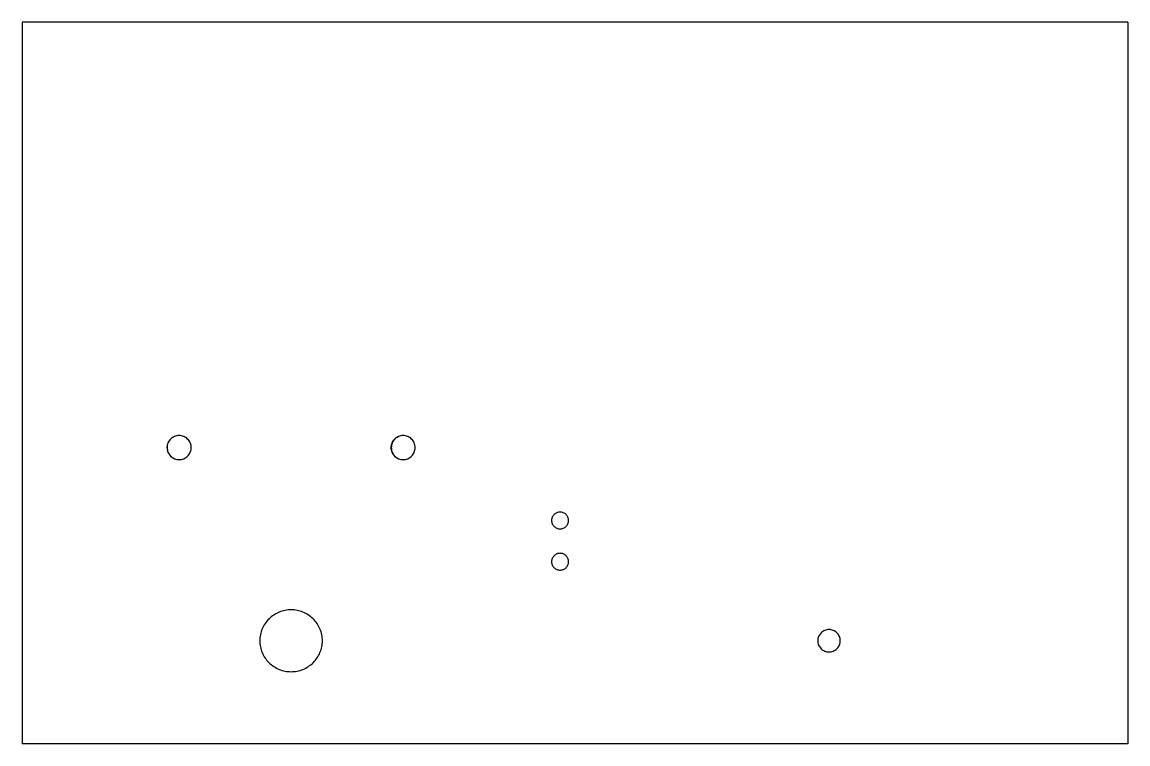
# Model space of a CAD drawing. Header units: millimetres. Extents: x 0 to 322, y -105 to 105.
import ezdxf

# ---------------------------------------------------------------- set-up
doc = ezdxf.new("R2010")
doc.units = ezdxf.units.MM

msp = doc.modelspace()

# ---------------------------------------------------------------- linework, layer by layer
at = {"color": 7, "linetype": 'Continuous', "lineweight": 25}
for p, q in [((0, 105), (0, -105)), ((321.83, 105), (0, 105)), ((321.83, 105), (321.83, -105)), ((42.22, -18.48), (42.18, -18.8)), ((42.18, -18.8), (42.36, -19.82)), ((43.21, -21.22), (43.59, -21.56)), ((45.65, -22.25), (45.89, -22.26)), ((110.49, -22.23), (110.91, -22.25)), ((112.97, -21.55), (113.21, -21.38)), ((234.85, -78.25), (235.73, -78.1)), ((321.83, -105), (0, -105))]:
    msp.add_line(p, q, dxfattribs=at)
for points, knots in [([(42.16, -18.8), (42.16, -18.34), (42.26, -17.88), (42.61, -17.03), (42.87, -16.64), (43.53, -16), (43.92, -15.74), (44.77, -15.39), (45.23, -15.3), (46.15, -15.3), (46.61, -15.39), (47.46, -15.74), (47.85, -16), (48.51, -16.64), (48.77, -17.03), (49.13, -17.88), (49.32, -18.8), (49.13, -19.72), (48.77, -20.57), (48.51, -20.96), (47.85, -21.6), (47.46, -21.86), (46.61, -22.21), (46.15, -22.3), (45.23, -22.3), (44.77, -22.21), (43.92, -21.86), (43.53, -21.6), (42.87, -20.96), (42.61, -20.57), (42.26, -19.72), (42.16, -19.26), (42.16, -18.8)], [0, 0, 0, 0, 0.062492, 0.062509, 0.124988, 0.125013, 0.18749, 0.187508, 0.249998, 0.249998, 0.31249, 0.312507, 0.37499, 0.375015, 0.437494, 0.437512, 0.5, 0.562488, 0.562505, 0.624985, 0.62501, 0.687492, 0.68751, 0.750002, 0.750002, 0.812492, 0.812509, 0.874987, 0.875012, 0.937491, 0.937508, 1, 1, 1, 1]), ([(107.34, -18.8), (107.34, -18.34), (107.43, -17.88), (107.79, -17.03), (108.06, -16.64), (108.71, -16), (109.1, -15.74), (109.95, -15.39), (110.41, -15.3), (111.33, -15.3), (111.79, -15.39), (112.64, -15.74), (113.04, -16), (113.69, -16.64), (113.95, -17.03), (114.31, -17.88), (114.49, -18.8), (114.31, -19.72), (113.95, -20.57), (113.69, -20.96), (113.04, -21.6), (112.64, -21.86), (111.79, -22.21), (111.33, -22.3), (110.41, -22.3), (109.95, -22.21), (109.1, -21.86), (108.71, -21.6), (108.06, -20.96), (107.79, -20.57), (107.43, -19.72), (107.34, -19.26), (107.34, -18.8)], [0, 0, 0, 0, 0.062488, 0.062505, 0.124985, 0.12501, 0.187492, 0.18751, 0.250002, 0.250002, 0.312492, 0.312509, 0.374987, 0.375012, 0.437491, 0.437508, 0.5, 0.562492, 0.562509, 0.624988, 0.625013, 0.687491, 0.687508, 0.749998, 0.749998, 0.81249, 0.812508, 0.87499, 0.875015, 0.937495, 0.937513, 1, 1, 1, 1]), ([(109.54, -15.61), (109.25, -15.76), (108.61, -16.07), (107.89, -16.95), (107.49, -17.92), (107.45, -18.55), (107.43, -18.8)], [0, 0, 0, 0, 0.238426, 0.527408, 0.818112, 1, 1, 1, 1]), ([(107.43, -18.8), (107.47, -19.19), (107.55, -19.98), (108.13, -21.03), (108.74, -21.5), (109.03, -21.73)], [0, 0, 0, 0, 0.340599, 0.6813575, 1, 1, 1, 1]), ([(156.56, -37.55), (156.89, -37.55), (157.21, -37.61), (157.8, -37.86), (158.08, -38.04), (158.53, -38.49), (158.72, -38.76), (158.97, -39.36), (159.03, -39.68), (159.03, -40.32), (158.97, -40.64), (158.72, -41.24), (158.53, -41.51), (158.08, -41.96), (157.8, -42.14), (157.21, -42.39), (156.56, -42.51), (155.92, -42.39), (155.33, -42.14), (155.05, -41.96), (154.59, -41.51), (154.41, -41.24), (154.16, -40.64), (154.03, -40), (154.16, -39.36), (154.41, -38.76), (154.59, -38.49), (155.05, -38.04), (155.33, -37.86), (155.92, -37.61), (156.24, -37.55), (156.56, -37.55)], [0, 0, 0, 0, 0.062489, 0.062507, 0.124986, 0.125011, 0.187491, 0.187508, 0.25, 0.25, 0.312491, 0.312509, 0.374989, 0.375013, 0.437492, 0.43751, 0.5, 0.56249, 0.562507, 0.624986, 0.625011, 0.68749, 0.687508, 0.75, 0.812492, 0.812509, 0.874989, 0.875013, 0.937493, 0.93751, 1, 1, 1, 1]), ([(156.56, -49.55), (156.89, -49.55), (157.21, -49.61), (157.8, -49.86), (158.08, -50.04), (158.53, -50.49), (158.72, -50.76), (158.97, -51.36), (159.03, -51.68), (159.03, -52.32), (158.97, -52.64), (158.72, -53.24), (158.53, -53.51), (158.08, -53.96), (157.8, -54.14), (157.21, -54.39), (156.56, -54.51), (155.92, -54.39), (155.33, -54.14), (155.05, -53.96), (154.59, -53.51), (154.41, -53.24), (154.16, -52.64), (154.03, -52), (154.16, -51.36), (154.41, -50.76), (154.59, -50.49), (155.05, -50.04), (155.33, -49.86), (155.92, -49.61), (156.24, -49.55), (156.56, -49.55)], [0, 0, 0, 0, 0.062489, 0.062507, 0.124986, 0.125011, 0.187491, 0.187508, 0.25, 0.25, 0.312491, 0.312509, 0.374989, 0.375013, 0.437492, 0.43751, 0.5, 0.56249, 0.562507, 0.624986, 0.625011, 0.68749, 0.687508, 0.75, 0.812492, 0.812509, 0.874989, 0.875013, 0.937493, 0.93751, 1, 1, 1, 1]), ([(156.56, -49.55), (156.29, -49.56), (155.94, -49.58), (155.64, -49.75), (155.58, -49.79)], [0, 0, 0, 0, 0.790483, 1, 1, 1, 1]), ([(78.29, -84), (77.69, -84), (76.51, -83.89), (74.8, -83.37), (73.22, -82.54), (71.83, -81.42), (70.68, -80.05), (69.82, -78.48), (69.29, -76.78), (69.11, -75), (69.29, -73.23), (69.82, -71.52), (70.68, -69.95), (71.83, -68.59), (73.21, -67.46), (74.79, -66.63), (76.5, -66.11), (78.28, -65.94), (80.06, -66.11), (81.76, -66.63), (83.35, -67.46), (84.73, -68.58), (85.88, -69.95), (86.74, -71.52), (87.28, -73.22), (87.45, -75), (87.28, -76.77), (86.74, -78.48), (85.89, -80.05), (84.74, -81.41), (83.35, -82.54), (81.77, -83.37), (80.06, -83.89), (78.88, -84), (78.29, -84)], [0, 0, 0, 0, 0.031232, 0.062502, 0.093753, 0.125004, 0.156316, 0.187505, 0.218792, 0.25, 0.281193, 0.312495, 0.343672, 0.374996, 0.406234, 0.437498, 0.468757, 0.5, 0.531227, 0.562501, 0.593747, 0.625004, 0.656311, 0.687504, 0.718791, 0.75, 0.7812, 0.812495, 0.843675, 0.874996, 0.906231, 0.937498, 0.968757, 1, 1, 1, 1]), ([(234.85, -78.25), (234.42, -78.25), (233.99, -78.17), (233.2, -77.84), (232.84, -77.6), (232.23, -77), (231.99, -76.64), (231.66, -75.85), (231.49, -75), (231.66, -74.15), (231.99, -73.36), (232.23, -73), (232.84, -72.4), (233.2, -72.16), (233.99, -71.83), (234.85, -71.67), (235.7, -71.83), (236.49, -72.16), (236.85, -72.4), (237.46, -73), (237.7, -73.36), (238.03, -74.15), (238.21, -75), (238.03, -75.85), (237.7, -76.64), (237.46, -77), (236.85, -77.6), (236.49, -77.84), (235.7, -78.17), (235.27, -78.25), (234.85, -78.25)], [0, 0, 0, 0, 0.06249, 0.062507, 0.124987, 0.125011, 0.187491, 0.187509, 0.25, 0.312491, 0.312508, 0.374988, 0.375013, 0.437492, 0.43751, 0.5, 0.56249, 0.562507, 0.624987, 0.625011, 0.687491, 0.687509, 0.75, 0.812491, 0.812508, 0.874988, 0.875013, 0.937493, 0.93751, 1, 1, 1, 1])]:
    msp.add_open_spline(points, degree=3, knots=knots, dxfattribs=at)

doc.saveas('drawing.dxf')
